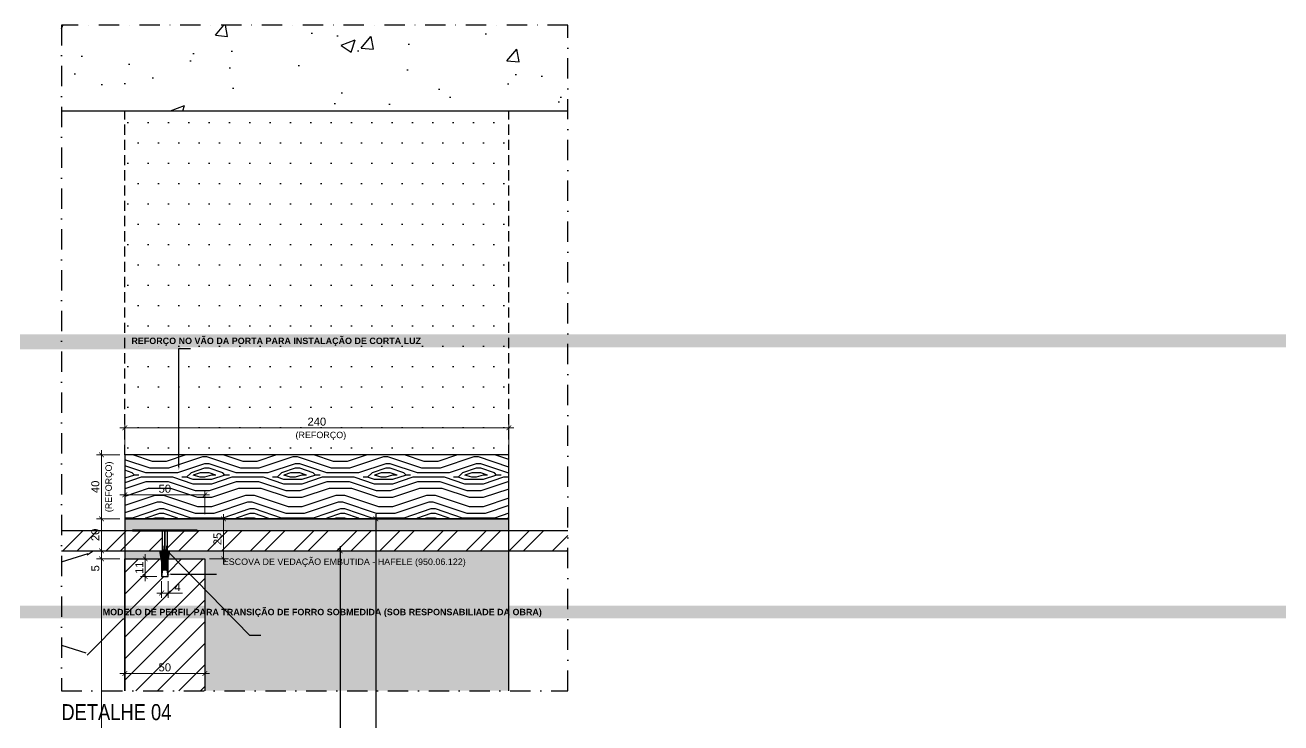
# Model space of a CAD drawing. Header units: millimetres. Extents: x -63251 to 507826, y 5339 to 217512.
# Drawn here: x 113876 to 114660, y 103609 to 104045 of the extents above; entities that cross this region are included whole.
import ezdxf
from ezdxf import colors
from ezdxf.entities.mleader import LeaderData, LeaderLine
from ezdxf.math import Vec2, Vec3

# ---------------------------------------------------------------- set-up
doc = ezdxf.new("R2010")
doc.units = ezdxf.units.MM
doc.header["$PDMODE"] = 3
doc.linetypes.add('TRAÇO 1-1', pattern=[9.525, 6.35, -3.175])
doc.linetypes.add('TRAÇO E PONTO 1-1', pattern=[25.4, 12.7, -6.35, 0, -6.35])
for name, color, linetype in [('_COMENTÁRIOS ARQ', 30, 'Continuous'), ('COTAS', 9, 'Continuous'), ('FERRAGEM', 3, 'Continuous'), ('FERRAGENS', 3, 'Continuous'), ('GESSO', 1, 'Continuous'), ('HACHURA', 21, 'Continuous'), ('MARCENARIA', 4, 'Continuous'), ('PAREDE', 94, 'Continuous'), ('PROJEÇÃO', 8, 'Continuous'), ('TEXTO', 105, 'Continuous'), ('TEXTO TRAÇO PONTO', 105, 'TRAÇO E PONTO 1-1')]:
    doc.layers.add(name, color=color, linetype=linetype)
doc.layers.add('ARQ-COTA', color=12, linetype='Continuous', lineweight=9)
doc.styles.add('1-1', font='arial.ttf', dxfattribs={"height": 0.2})
doc.styles.add('MEDIDA OFICIAL', font='ariblk.ttf')
doc.styles.add('PADRÃO', font='arial.ttf')
doc.styles.add('PADRÃO NEGRITO', font='arialbd.ttf')
doc.styles.add('TITULO', font='swissck.ttf')
doc.dimstyles.new('1-2', dxfattribs={"dimscale": 2, "dimtxt": 2.5, "dimasz": 1.5, "dimexe": 1.5, "dimexo": 1.5, "dimtad": 1, "dimtxsty": 'PADRÃO', "dimblk": 'ARCHTICK', "dimcen": 2.5, "dimdle": 1.5, "dimclrd": 9, "dimclre": 9, "dimclrt": 6, "dimadec": 0, "dimazin": 0, "dimtfac": 1, "dimtmove": 0, "dimatfit": 3, "dimfxl": 1.25, "dimlwd": -1, "dimlwe": -1, "dimarcsym": 0})
doc.dimstyles.new('Med. Ofic.1-2', dxfattribs={"dimscale": 2, "dimtxt": 2.5, "dimasz": 1.5, "dimexe": 1.5, "dimexo": 1.5, "dimtad": 1, "dimtxsty": 'MEDIDA OFICIAL', "dimblk": 'ARCHTICK', "dimcen": 2.5, "dimdle": 1.5, "dimclrd": 9, "dimclre": 9, "dimclrt": 10, "dimadec": 0, "dimazin": 0, "dimtfac": 1, "dimtmove": 0, "dimatfit": 3, "dimfxl": 1.25, "dimlwd": -1, "dimlwe": -1, "dimarcsym": 0})

# ---------------------------------------------------------------- blocks, each defined once
blk = doc.blocks.new('_ArchTick')
at = {"color": 0, "linetype": 'ByBlock', "const_width": 0.15}
blk.add_lwpolyline([(-0.5, -0.5), (0.5, 0.5)], dxfattribs=at)
blk = doc.blocks.new('*D1711')
at = {"layer": 'ARQ-COTA', "color": 9, "transparency": 16777216}
blk.add_line((113935.12, 103639.9), (113991.12, 103639.9), dxfattribs=at)
at = {"layer": 'Defpoints', "color": 0, "transparency": 16777216}
for p in [(113938.12, 103639.9), (113988.12, 103639.9), (113988.12, 103639.9)]:
    blk.add_point(p, dxfattribs=at)
at = {"layer": 'ARQ-COTA', "color": 9, "transparency": 16777216, "xscale": 3, "yscale": 3, "zscale": 3, "rotation": 180}
blk.add_blockref('_ArchTick', (113938.12, 103639.9), dxfattribs=at)
at = {"layer": 'ARQ-COTA', "color": 9, "transparency": 16777216, "xscale": 3, "yscale": 3, "zscale": 3}
blk.add_blockref('_ArchTick', (113988.12, 103639.9), dxfattribs=at)
at = {"layer": 'ARQ-COTA', "color": 6, "transparency": 16777216, "insert": (113963.12, 103643.71), "char_height": 5, "attachment_point": 5, "style": 'PADRÃO'}
blk.add_mtext('50', dxfattribs=at)
blk = doc.blocks.new('*D1712')
at = {"layer": 'ARQ-COTA', "color": 9, "transparency": 16777216}
for p, q in [((113923.52, 103714.51), (113923.52, 103341.08)), ((113935.12, 103711.51), (113920.52, 103711.51)), ((113935.12, 103344.08), (113920.52, 103344.08))]:
    blk.add_line(p, q, dxfattribs=at)
at = {"layer": 'Defpoints', "color": 0, "transparency": 16777216}
for p in [(113938.12, 103711.51), (113923.52, 103344.08), (113938.12, 103344.08)]:
    blk.add_point(p, dxfattribs=at)
at = {"layer": 'ARQ-COTA', "color": 9, "transparency": 16777216, "xscale": 3, "yscale": 3, "zscale": 3}
for p, rotation in [((113923.52, 103711.51), 90), ((113923.52, 103344.08), 270)]:
    blk.add_blockref('_ArchTick', p, dxfattribs=dict(at, rotation=rotation))
at = {"layer": 'ARQ-COTA', "color": 6, "transparency": 16777216, "insert": (113919.72, 103527.8), "char_height": 5, "attachment_point": 5, "rotation": 90, "style": 'PADRÃO'}
blk.add_mtext('2915', dxfattribs=at)
blk = doc.blocks.new('*D1714')
at = {"layer": 'ARQ-COTA', "color": 9, "transparency": 16777216}
for p, q in [((113935.12, 103716.51), (113920.52, 103716.51)), ((113923.52, 103719.51), (113923.52, 103711.51)), ((113935.12, 103711.51), (113920.52, 103711.51)), ((113923.52, 103711.51), (113923.52, 103702.69))]:
    blk.add_line(p, q, dxfattribs=at)
at = {"layer": 'Defpoints', "color": 0, "transparency": 16777216}
for p in [(113938.12, 103716.51), (113923.52, 103711.51), (113938.12, 103711.51)]:
    blk.add_point(p, dxfattribs=at)
at = {"layer": 'ARQ-COTA', "color": 9, "transparency": 16777216, "xscale": 3, "yscale": 3, "zscale": 3}
for p, rotation in [((113923.52, 103716.51), 90), ((113923.52, 103711.51), 270)]:
    blk.add_blockref('_ArchTick', p, dxfattribs=dict(at, rotation=rotation))
at = {"layer": 'ARQ-COTA', "color": 6, "transparency": 16777216, "insert": (113919.73, 103705.6), "char_height": 5, "attachment_point": 5, "rotation": 90, "style": 'PADRÃO'}
blk.add_mtext('5', dxfattribs=at)
blk = doc.blocks.new('*D1715')
at = {"layer": 'ARQ-COTA', "color": 9, "transparency": 16777216}
for p, q in [((113935.12, 103736.51), (113920.52, 103736.51)), ((113923.52, 103713.51), (113923.52, 103739.51)), ((113935.12, 103716.51), (113920.52, 103716.51))]:
    blk.add_line(p, q, dxfattribs=at)
at = {"layer": 'Defpoints', "color": 0, "transparency": 16777216}
for p in [(113923.52, 103736.51), (113938.12, 103736.51), (113938.12, 103716.51)]:
    blk.add_point(p, dxfattribs=at)
at = {"layer": 'ARQ-COTA', "color": 9, "transparency": 16777216, "xscale": 3, "yscale": 3, "zscale": 3}
for p, rotation in [((113923.52, 103736.51), 90), ((113923.52, 103716.51), 270)]:
    blk.add_blockref('_ArchTick', p, dxfattribs=dict(at, rotation=rotation))
at = {"layer": 'ARQ-COTA', "color": 6, "transparency": 16777216, "insert": (113919.72, 103726.51), "char_height": 5, "attachment_point": 5, "rotation": 90, "style": 'PADRÃO'}
blk.add_mtext('20', dxfattribs=at)
blk = doc.blocks.new('*D1716')
at = {"layer": 'ARQ-COTA', "color": 9, "transparency": 16777216}
for p, q in [((113999.87, 103708.51), (113999.87, 103739.51)), ((114001.15, 103736.51), (114002.87, 103736.51)), ((113991.12, 103711.51), (114002.87, 103711.51))]:
    blk.add_line(p, q, dxfattribs=at)
at = {"layer": 'Defpoints', "color": 0, "transparency": 16777216}
for p in [(113998.15, 103736.51), (113999.87, 103736.51), (113988.12, 103711.51)]:
    blk.add_point(p, dxfattribs=at)
at = {"layer": 'ARQ-COTA', "color": 9, "transparency": 16777216, "xscale": 3, "yscale": 3, "zscale": 3}
for p, rotation in [((113999.87, 103736.51), 90), ((113999.87, 103711.51), 270)]:
    blk.add_blockref('_ArchTick', p, dxfattribs=dict(at, rotation=rotation))
at = {"layer": 'ARQ-COTA', "color": 6, "transparency": 16777216, "insert": (113996.07, 103724.01), "char_height": 5, "attachment_point": 5, "rotation": 90, "style": 'PADRÃO'}
blk.add_mtext('25', dxfattribs=at)
blk = doc.blocks.new('*D1717')
at = {"layer": 'ARQ-COTA', "color": 9, "transparency": 16777216}
for p, q in [((113938.12, 103748.95), (113938.12, 103754.53)), ((113988.12, 103739.51), (113988.12, 103754.53)), ((113991.12, 103751.53), (113935.12, 103751.53))]:
    blk.add_line(p, q, dxfattribs=at)
at = {"layer": 'Defpoints', "color": 0, "transparency": 16777216}
for p in [(113938.12, 103751.53), (113938.12, 103745.95), (113988.12, 103736.51)]:
    blk.add_point(p, dxfattribs=at)
at = {"layer": 'ARQ-COTA', "color": 9, "transparency": 16777216, "xscale": 3, "yscale": 3, "zscale": 3, "rotation": 180}
blk.add_blockref('_ArchTick', (113938.12, 103751.53), dxfattribs=at)
at = {"layer": 'ARQ-COTA', "color": 9, "transparency": 16777216, "xscale": 3, "yscale": 3, "zscale": 3}
blk.add_blockref('_ArchTick', (113988.12, 103751.53), dxfattribs=at)
at = {"layer": 'ARQ-COTA', "color": 6, "transparency": 16777216, "insert": (113963.12, 103755.33), "char_height": 5, "attachment_point": 5, "style": 'PADRÃO'}
blk.add_mtext('50', dxfattribs=at)
blk = doc.blocks.new('*D1720')
at = {"layer": 'ARQ-COTA', "color": 9, "transparency": 16777216}
for p, q in [((113935.12, 103776.51), (113920.52, 103776.51)), ((113923.52, 103733.51), (113923.52, 103779.51)), ((113931.22, 103736.51), (113920.52, 103736.51))]:
    blk.add_line(p, q, dxfattribs=at)
at = {"layer": 'Defpoints', "color": 0, "transparency": 16777216}
for p in [(113923.52, 103776.51), (113938.12, 103776.51), (113934.22, 103736.51)]:
    blk.add_point(p, dxfattribs=at)
at = {"layer": 'ARQ-COTA', "color": 9, "transparency": 16777216, "xscale": 3, "yscale": 3, "zscale": 3}
for p, rotation in [((113923.52, 103776.51), 90), ((113923.52, 103736.51), 270)]:
    blk.add_blockref('_ArchTick', p, dxfattribs=dict(at, rotation=rotation))
at = {"layer": 'ARQ-COTA', "color": 6, "transparency": 16777216, "insert": (113919.72, 103756.51), "char_height": 5, "attachment_point": 5, "rotation": 90, "style": 'PADRÃO'}
blk.add_mtext('40', dxfattribs=at)
blk = doc.blocks.new('*D1721')
at = {"layer": 'ARQ-COTA', "color": 9, "transparency": 16777216}
for p, q in [((113935.12, 103793.44), (114181.12, 103793.44)), ((113938.12, 103779.51), (113938.12, 103796.44)), ((114178.12, 103779.51), (114178.12, 103796.44))]:
    blk.add_line(p, q, dxfattribs=at)
at = {"layer": 'Defpoints', "color": 0, "transparency": 16777216}
for p in [(114178.12, 103793.44), (113938.12, 103776.51), (114178.12, 103776.51)]:
    blk.add_point(p, dxfattribs=at)
at = {"layer": 'ARQ-COTA', "color": 9, "transparency": 16777216, "xscale": 3, "yscale": 3, "zscale": 3, "rotation": 180}
blk.add_blockref('_ArchTick', (113938.12, 103793.44), dxfattribs=at)
at = {"layer": 'ARQ-COTA', "color": 9, "transparency": 16777216, "xscale": 3, "yscale": 3, "zscale": 3}
blk.add_blockref('_ArchTick', (114178.12, 103793.44), dxfattribs=at)
at = {"layer": 'ARQ-COTA', "color": 6, "transparency": 16777216, "insert": (114058.12, 103797.24), "char_height": 5, "attachment_point": 5, "style": 'PADRÃO'}
blk.add_mtext('240', dxfattribs=at)
blk = doc.blocks.new('ESCOVA DE VEDAÇÃO')
at = {"layer": 'FERRAGEM'}
blk.add_lwpolyline([(-1.5, -4), (1.5, -4), (2, -0.5, 0.25), (-2, -0.5)], format="xyb", close=True, dxfattribs=at)
at = {"layer": 'FERRAGEM', "color": 8}
for points in [[(-1.04, -4), (-3.04, -16)], [(-0.79, -4), (-2.3, -16)], [(-0.55, -4), (-1.63, -16)], [(-0.35, -4), (-0.96, -16)], [(-0.21, -4), (-0.45, -16)], [(0.08, -4), (0.33, -16)], [(0.35, -4), (0.96, -16)], [(0.55, -4), (1.63, -16)], [(0.79, -4), (2.3, -16)], [(1.04, -4), (3.04, -16)]]:
    blk.add_lwpolyline(points, dxfattribs=at)
blk = doc.blocks.new('*D1123')
at = {"layer": 'ARQ-COTA', "color": 9, "transparency": 16777216}
for p, q in [((113961.12, 103697.5), (113961.12, 103687.16)), ((113965.12, 103697.51), (113965.12, 103687.16)), ((113958.12, 103690.16), (113965.12, 103690.16)), ((113965.12, 103690.16), (113974.08, 103690.16))]:
    blk.add_line(p, q, dxfattribs=at)
at = {"layer": 'Defpoints', "color": 0, "transparency": 16777216}
for p in [(113961.12, 103700.5), (113965.12, 103700.51), (113965.12, 103690.16)]:
    blk.add_point(p, dxfattribs=at)
at = {"layer": 'ARQ-COTA', "color": 9, "transparency": 16777216, "xscale": 3, "yscale": 3, "zscale": 3, "rotation": 180}
blk.add_blockref('_ArchTick', (113961.12, 103690.16), dxfattribs=at)
at = {"layer": 'ARQ-COTA', "color": 9, "transparency": 16777216, "xscale": 3, "yscale": 3, "zscale": 3}
blk.add_blockref('_ArchTick', (113965.12, 103690.16), dxfattribs=at)
at = {"layer": 'ARQ-COTA', "color": 6, "transparency": 16777216, "insert": (113971.1, 103693.91), "char_height": 5, "attachment_point": 5, "style": 'PADRÃO'}
blk.add_mtext('4', dxfattribs=at)
blk = doc.blocks.new('*D1124')
at = {"layer": 'ARQ-COTA', "color": 9, "transparency": 16777216}
for p, q in [((113950.91, 103714.51), (113950.91, 103697.5)), ((113955.94, 103711.51), (113947.91, 103711.51)), ((113958.12, 103700.5), (113947.91, 103700.5))]:
    blk.add_line(p, q, dxfattribs=at)
at = {"layer": 'Defpoints', "color": 0, "transparency": 16777216}
for p in [(113958.94, 103711.51), (113950.91, 103700.5), (113961.12, 103700.5)]:
    blk.add_point(p, dxfattribs=at)
at = {"layer": 'ARQ-COTA', "color": 9, "transparency": 16777216, "xscale": 3, "yscale": 3, "zscale": 3}
for p, rotation in [((113950.91, 103711.51), 90), ((113950.91, 103700.5), 270)]:
    blk.add_blockref('_ArchTick', p, dxfattribs=dict(at, rotation=rotation))
at = {"layer": 'ARQ-COTA', "color": 6, "transparency": 16777216, "insert": (113947.15, 103706.01), "char_height": 5, "attachment_point": 5, "rotation": 90, "style": 'PADRÃO'}
blk.add_mtext('11', dxfattribs=at)
blk = doc.blocks.new('*D1125')
at = {"layer": 'COTAS', "color": 9, "transparency": 16777216}
for p, q in [((114069.64, 103716.51), (114069.64, 103716.51)), ((114069.64, 103339.08), (114069.64, 103339.08))]:
    blk.add_line(p, q, dxfattribs=at)
at = {"layer": 'COTAS', "color": 9, "linetype": 'Continuous', "transparency": 16777216}
blk.add_line((114072.64, 103719.51), (114072.64, 103336.08), dxfattribs=at)
at = {"layer": 'Defpoints', "color": 0, "transparency": 16777216}
for p in [(114072.64, 103716.51), (114072.64, 103339.08), (114072.64, 103339.08)]:
    blk.add_point(p, dxfattribs=at)
at = {"layer": 'COTAS', "color": 9, "transparency": 16777216, "xscale": 3, "yscale": 3, "zscale": 3}
for p, rotation in [((114072.64, 103716.51), 90), ((114072.64, 103339.08), 270)]:
    blk.add_blockref('_ArchTick', p, dxfattribs=dict(at, rotation=rotation))
at = {"layer": 'COTAS', "color": 10, "transparency": 16777216, "insert": (114068.81, 103527.8), "char_height": 5, "attachment_point": 5, "rotation": 90, "style": 'MEDIDA OFICIAL'}
blk.add_mtext('2925', dxfattribs=at)
blk = doc.blocks.new('*D1126')
at = {"layer": 'COTAS', "color": 9, "linetype": 'Continuous', "transparency": 16777216}
blk.add_line((114094.96, 103739.51), (114094.96, 103336.08), dxfattribs=at)
at = {"layer": 'Defpoints', "color": 0, "transparency": 16777216}
for p in [(114094.96, 103736.51), (114094.96, 103339.08), (114094.96, 103339.08)]:
    blk.add_point(p, dxfattribs=at)
at = {"layer": 'COTAS', "color": 9, "transparency": 16777216, "xscale": 3, "yscale": 3, "zscale": 3}
for p, rotation in [((114094.96, 103736.51), 90), ((114094.96, 103339.08), 270)]:
    blk.add_blockref('_ArchTick', p, dxfattribs=dict(at, rotation=rotation))
at = {"layer": 'COTAS', "color": 10, "transparency": 16777216, "insert": (114091.13, 103537.8), "char_height": 5, "attachment_point": 5, "rotation": 90, "style": 'MEDIDA OFICIAL'}
blk.add_mtext('2945', dxfattribs=at)

msp = doc.modelspace()

# ---------------------------------------------------------------- hatches: boundary and pattern name
at = {"layer": 'FERRAGENS', "true_color": 0x939598}
h = msp.add_hatch(color=252, dxfattribs=at)
h.dxf.hatch_style = 1
h.paths.add_polyline_path([(113962.121, 103719.509), (113962.121, 103717.009), (113962.871, 103717.009), (113962.871, 103729.009), (113942.871, 103729.009), (113942.871, 103729.509), (113983.371, 103729.509), (113983.371, 103729.009), (113963.371, 103729.009), (113963.371, 103717.009), (113964.121, 103717.009), (113964.121, 103719.509), (113964.621, 103719.509), (113964.621, 103716.509), (113961.621, 103716.509), (113961.621, 103719.509)])
at = {"layer": 'HACHURA'}
h = msp.add_hatch(dxfattribs=at)
h.set_pattern_fill('AR-CONC', color=21, scale=0.5)
h.set_pattern_definition([(50, (53780.89, -2e-09), (91.092334, -7.969543), [9.525, -104.775]), (355, (53780.89, -2e-09), (-17.62171, 95.52842), [7.62, -83.82029]), (100.451445, (53788.48, -0.66), (73.470624, 87.558876), [8.095004, -89.04512]), (46.1842, (53780.89, 25.4), (135.53952, -21.02116), [14.2875, -157.1625]), (96.63556, (53792.19, 23.65), (118.70207, 123.71306), [12.14251, -133.5678]), (351.18415, (53780.89, 25.4), (118.70207, 123.71306), [11.42998, -125.72987]), (21, (53793.59, 19.05), (75.807196, -51.1326), [9.525, -104.775]), (326, (53793.59, 19.05), (30.901014, 92.09398), [7.62, -83.82]), (71.451445, (53799.91, 14.79), (106.70821, 40.961384), [8.095004, -89.04497]), (37.5, (53780.89, -2e-09), (1.544302, 42.277519), [0, -82.804, 0, -85.09, 0, -84.1375]), (7.5, (53780.89, -2e-09), (33.409831, 50.090287), [0, -48.514, 0, -80.899, 0, -32.0675]), (327.5, (53752.57, -2e-09), (67.795298, -2.864372), [0, -31.75, 0, -99.06, 0, -131.445]), (317.5, (53739.87, -2e-09), (74.06459, 12.713246), [0, -41.275, 0, -65.786, 0, -93.345])])
h.paths.add_polyline_path([(113898.494, 104044.981), (113898.494, 103991.509), (114214.999, 103991.509), (114214.999, 104044.981)])
at = {"layer": 'HACHURA', "true_color": 0x636466}
h = msp.add_hatch(dxfattribs=at)
h.set_pattern_fill('PATRON00077', color=251, scale=40, angle=135, pattern_type=2)
h.set_pattern_definition([(135, (53868.338, -5469.982), (-56.568542, 4e-15), [2, -38]), (225, (53847.125, -5468.57), (-7e-15, -56.568542), [4, -36]), (180, (53855.61, -5471.397), (-28.284271, -28.284271), [2.828, -8.484, 2.828, -5.656, 19.8, -16.9725425]), (180, (53871.166, -5469.982), (-28.284271, -28.284271), [2.8284, -5.6568, 2.8284, -45.2549425]), (180, (53858.438, -5462.91), (-28.284271, -28.284271), [2.8284, -53.740142]), (180, (53857.024, -5458.67), (-28.284271, -28.284271), [2.8284, -53.740142]), (180, (53858.438, -5465.74), (-28.284271, -28.284271), [2.8284, -53.740142]), (180, (53858.438, -5468.568), (-28.284271, -28.284271), [5.6568, -50.911742]), (180, (53830.154, -5482.71), (-28.284271, -28.284271), [5.6568, -50.911742]), (180, (53859.853, -5472.81), (-28.284271, -28.284271), [11.3136, -45.254942]), (180, (53859.853, -5475.64), (-28.284271, -28.284271), [11.3136, -45.254942]), (180, (53832.983, -5465.74), (-28.284271, -28.284271), [11.3136, -45.254942]), (180, (53858.438, -5479.882), (-28.284271, -28.284271), [8.48528, -48.083262]), (180, (53859.853, -5489.781), (-28.284271, -28.284271), [8.48528, -48.083262]), (180, (53859.853, -5484.125), (-28.284271, -28.284271), [8.48528, -48.083262]), (180, (53832.983, -5474.225), (-28.284271, -28.284271), [14.142136, -42.426406]), (180, (53834.397, -5478.468), (-28.284271, -28.284271), [14.142136, -42.426406]), (180, (53838.64, -5468.568), (-28.284271, -28.284271), [19.79899, -36.769553]), (161.565051, (53862.681, -5469.982), (-28.2842713, 28.2842712), [4.472136, -84.970583]), (161.565051, (53848.539, -5472.811), (-28.2842713, 28.2842712), [4.472136, -84.970583]), (161.565051, (53852.782, -5471.397), (-28.2842713, 28.2842712), [4.472136, -84.970583]), (161.565051, (53866.924, -5468.568), (-28.2842713, 28.2842712), [8.944272, -80.498447]), (161.565051, (53848.539, -5475.64), (-28.2842713, 28.2842712), [13.416408, -76.026311]), (161.565051, (53849.953, -5479.882), (-28.2842713, 28.2842712), [17.888544, -71.554175]), (161.565051, (53851.367, -5484.125), (-28.2842713, 28.2842712), [17.888544, -71.554175]), (161.565051, (53847.125, -5496.853), (-28.2842713, 28.2842712), [17.888544, -71.554175]), (161.565051, (53849.953, -5494.024), (-28.2842713, 28.2842712), [22.36068, -67.082039]), (161.565051, (53851.367, -5489.781), (-28.2842713, 28.2842712), [22.36068, -67.082039]), (198.434949, (53852.782, -5468.568), (-28.2842712, -28.2842712), [4.472136, -84.970583]), (198.434949, (53859.853, -5469.982), (-28.2842712, -28.2842712), [4.472136, -84.970583]), (198.434949, (53868.338, -5469.982), (-28.2842712, -28.2842712), [8.944272, -80.498447]), (198.434949, (53855.61, -5465.74), (-28.2842712, -28.2842712), [8.944272, -80.498447]), (198.434949, (53872.58, -5471.397), (-28.2842712, -28.2842712), [13.416408, -76.026311]), (198.434949, (53875.409, -5474.225), (-28.2842712, -28.2842712), [17.888544, -71.554175]), (198.434949, (53848.539, -5450.183), (-28.2842712, -28.2842712), [17.888544, -71.554175]), (198.434949, (53855.61, -5462.911), (-28.2842712, -28.2842712), [17.888544, -71.554175]), (198.434949, (53852.782, -5454.426), (-28.2842712, -28.2842712), [22.36068, -67.082039]), (198.434949, (53854.196, -5458.669), (-28.2842712, -28.2842712), [22.36068, -67.082039])])
h.paths.add_polyline_path([(113938.121, 103776.509), (113938.121, 103736.509), (114178.121, 103736.509), (114178.121, 103776.509)])
at = {"layer": 'HACHURA', "true_color": 0xba9673}
h = msp.add_hatch(color=33, dxfattribs=at)
h.dxf.hatch_style = 1
h.paths.add_polyline_path([(113938.121, 103736.509), (114178.121, 103736.509), (114178.121, 103729.009), (113983.371, 103729.009), (113983.371, 103729.509), (113942.871, 103729.509), (113942.871, 103729.009), (113938.121, 103729.009)])
h.paths.add_polyline_path([(114178.121, 103629.123), (113988.121, 103629.123), (113988.121, 103711.51), (113938.121, 103711.509), (113938.121, 103716.509), (114178.121, 103716.509)])
at = {"layer": 'HACHURA'}
h = msp.add_hatch(dxfattribs=at)
h.set_pattern_fill('ANSI32', color=8, scale=2)
h.set_pattern_definition([(45, (70109.159, 78488.38), (-13.470384, 13.470384), []), (45, (70118.14, 78488.38), (-13.470384, 13.470384), [])])
h.paths.add_polyline_path([(113898.494, 103729.009), (113898.494, 103716.509), (113961.621, 103716.509), (113961.621, 103729.009)])
h = msp.add_hatch(dxfattribs=at)
h.set_pattern_fill('ANSI32', color=8, scale=2)
h.set_pattern_definition([(45, (53755.409, -5469.225), (-13.4703842, 13.4703842), []), (45, (53764.39, -5469.225), (-13.4703842, 13.4703842), [])])
h.paths.add_polyline_path([(114214.999, 103729.009), (114214.999, 103716.509), (113964.621, 103716.509), (113964.621, 103729.009)])
at = {"layer": 'HACHURA', "ltscale": 0.3}
h = msp.add_hatch(dxfattribs=at)
h.set_pattern_fill('LEGNO5', color=21, scale=125, angle=90, pattern_type=2)
h.set_pattern_definition([(63.4349, (44445.135, 1.96), (-125.000164, -124.999895), [16.7705, -262.738]), (14.5742, (44452.635, 16.9589), (-3375.00027608, -874.99911146), [64.578, -6393.21775]), (342.4744, (44390.135, 33.209), (1999.9996141, -625.00103354), [24.90612, -2465.70125]), (45, (44413.885, 25.71), (4e-14, 125.00004), [31.81975, -144.95687]), (0, (44436.39, 48.21), (125, 125), [23.75, -101.25]), (39.0939, (44460.135, 48.209), (1374.99923876, 1125.00100392), [51.53887, -2525.40225]), (0, (44500.14, 80.71), (125, 125), [15, -110]), (17.5256, (44390.135, 80.709), (-1999.9996141, -625.00103354), [24.90612, -2465.70125]), (33.6901, (44413.885, 88.21), (-249.999945, -125.000167), [27.04162, -423.65225]), (69.7751, (44436.385, 103.209), (500.00104195, 1374.99965804), [25.31062, -2505.7465])])
h.paths.add_polyline_path([(113898.494, 103716.509), (113898.494, 103629.123), (113938.121, 103629.123), (113938.121, 103716.509)])
at = {"layer": 'PROJEÇÃO', "linetype": 'TRAÇO 1-1'}
h = msp.add_hatch(dxfattribs=at)
h.set_pattern_fill('DOTS', color=8, scale=8)
h.set_pattern_definition([(0, (53875.409, -5451.725), (6.35, 12.7), [0, -12.7])])
h.paths.add_polyline_path([(114178.121, 103991.509), (113938.121, 103991.509), (113938.121, 103776.509), (114178.121, 103776.509)])
h = msp.add_hatch(dxfattribs=at)
h.set_pattern_fill('ANSI31', color=8, scale=3)
h.set_pattern_definition([(45, (53875.409, -5459.225), (-6.7351921, 6.7351921), [])])
h.paths.add_polyline_path([(113938.121, 103629.123), (113938.121, 103711.509), (113961.121, 103711.509), (113961.121, 103700.505), (113965.121, 103700.505), (113965.121, 103711.509), (113988.121, 103711.509), (113988.121, 103629.123)])

# ---------------------------------------------------------------- linework, layer by layer
at = {"layer": 'FERRAGEM'}
msp.add_lwpolyline([(113938.121, 103736.509), (114178.121, 103736.509), (114178.121, 103776.509), (113938.121, 103776.509)], close=True, dxfattribs=at)
at = {"layer": 'FERRAGENS'}
msp.add_lwpolyline([(113961.621, 103719.509), (113961.621, 103716.509), (113963.621, 103716.509), (113964.621, 103716.509), (113964.621, 103719.509), (113964.121, 103719.509), (113964.121, 103717.009), (113963.371, 103717.009), (113963.371, 103729.009), (113983.371, 103729.009), (113983.371, 103729.509), (113942.871, 103729.509), (113942.871, 103729.009), (113962.871, 103729.009), (113962.871, 103717.009), (113962.121, 103717.009), (113962.121, 103719.509)], close=True, dxfattribs=at)
at = {"layer": 'GESSO', "color": 1}
for points in [[(113898.494, 103716.509), (113961.621, 103716.509), (113961.621, 103729.009), (113898.494, 103729.009)], [(114214.999, 103729.009), (113964.621, 103729.009), (113964.621, 103716.509), (114214.999, 103716.509)]]:
    msp.add_lwpolyline(points, dxfattribs=at)
at = {"layer": 'MARCENARIA'}
for points in [[(114178.121, 103629.123), (114178.121, 103736.509), (113938.121, 103736.509), (113938.121, 103629.123)], [(113938.121, 103629.123), (113938.121, 103711.509), (113961.121, 103711.509), (113961.121, 103700.505), (113965.121, 103700.505), (113965.121, 103711.509), (113988.121, 103711.509), (113988.121, 103629.123)]]:
    msp.add_lwpolyline(points, dxfattribs=at)
at = {"layer": 'PAREDE'}
msp.add_lwpolyline([(113898.494, 103991.509), (114214.999, 103991.509)], dxfattribs=at)
at = {"layer": 'PROJEÇÃO', "color": 8, "linetype": 'TRAÇO 1-1'}
for p, q in [((113938.121, 103776.509), (113938.121, 103991.509)), ((114178.121, 103776.509), (114178.121, 103991.509))]:
    msp.add_line(p, q, dxfattribs=at)
at = {"layer": 'TEXTO TRAÇO PONTO'}
msp.add_lwpolyline([(114214.999, 103629.123), (114214.999, 104044.981), (113898.494, 104044.981), (113898.494, 103629.123)], close=True, dxfattribs=at)

# ---------------------------------------------------------------- block references
at = {"layer": '_COMENTÁRIOS ARQ', "rotation": 180}
msp.add_blockref('ESCOVA DE VEDAÇÃO', (113963.121, 103700.505), dxfattribs=at)

# ---------------------------------------------------------------- texts
at = {"layer": 'TEXTO', "color": 1, "insert": (113898.494, 103610.623), "char_height": 10, "width": 220.061, "attachment_point": 7, "style": 'TITULO'}
msp.add_mtext('DETALHE 04', dxfattribs=at)

# ---------------------------------------------------------------- dimensions: what is measured, and where the dimension line sits
at = {"layer": 'ARQ-COTA'}
for base, p1, p2, angle, picture, middle in [((113938.121, 103751.528), (113988.121, 103736.509), (113938.121, 103745.95), 180, '*D1717', (113963.121, 103755.331)), ((113923.521, 103736.509), (113938.121, 103716.509), (113938.121, 103736.509), 90, '*D1715', (113919.718, 103726.509)), ((113999.869, 103736.509), (113988.121, 103711.509), (113998.153, 103736.509), 90, '*D1716', (113996.066, 103724.009)), ((113923.521, 103711.509), (113938.121, 103716.509), (113938.121, 103711.509), 90, '*D1714', (113919.728, 103705.602)), ((113950.908, 103700.505), (113958.939, 103711.505), (113961.121, 103700.505), 270, '*D1124', (113947.148, 103706.005)), ((113965.121, 103690.162), (113961.121, 103700.505), (113965.121, 103700.505), 180, '*D1123', (113971.101, 103693.912)), ((113988.121, 103639.903), (113938.121, 103639.903), (113988.121, 103639.903), 180, '*D1711', (113963.121, 103643.705))]:
    dim = msp.add_linear_dim(base=base, p1=p1, p2=p2, angle=angle, dimstyle='1-2', dxfattribs=at)
    dim.commit()
    dim.dimension.update_dxf_attribs({"geometry": picture, "text_midpoint": middle})
dim = msp.add_linear_dim(base=(113923.521, 103344.082), p1=(113938.121, 103711.509), p2=(113938.121, 103344.082), angle=90, text='2915', dimstyle='1-2', dxfattribs=at)
dim.commit()
dim.dimension.update_dxf_attribs({"geometry": '*D1712', "text_midpoint": (113919.718, 103527.796)})
at = {"layer": 'COTAS'}
for base, p1, p2, text, picture, middle in [((114094.963, 103339.082), (114094.963, 103736.509), (114094.963, 103339.082), '2945', '*D1126', (114091.128, 103537.796)), ((114072.643, 103339.082), (114072.643, 103716.509), (114072.643, 103339.082), '2925', '*D1125', (114068.808, 103527.796))]:
    dim = msp.add_linear_dim(base=base, p1=p1, p2=p2, angle=90, text=text, dimstyle='Med. Ofic.1-2', dxfattribs=at)
    dim.commit()
    dim.dimension.update_dxf_attribs({"geometry": picture, "text_midpoint": middle})

# ---------------------------------------------------------------- leaders
at = {"layer": 'COTAS', "ltscale": 0.4}
ml = msp.add_multileader_mtext('Standard', dxfattribs=at)
ml.set_content('BIT 5x5mm', color=105, style='1-1')
ml.set_leader_properties(color=256, linetype='ByLayer', lineweight=-1)
ml.build(insert=Vec2(0, 0))
ml.multileader.update_dxf_attribs({"text_left_attachment_type": 2, "text_right_attachment_type": 2, "dogleg_length": 0.36, "arrow_head_size": 2, "scale": 20})
ctx = ml.context
ctx.base_point, ctx.scale, ctx.arrow_head_size, ctx.landing_gap_size, ctx.plane_origin = Vec3(112929.352, 103918.822), 20, 2, 4, Vec3(112860.376, 103885.611)
ctx.left_attachment, ctx.right_attachment = 2, 2
notes = []
notes.append((ctx, [(0, (1, 1, 0), (112919.293, 103918.822), (1, 0), 10.059, [(0, [(112919.302, 103904.664)], 0, [])])]))
ctx.mtext.insert, ctx.mtext.width, ctx.mtext.flow_direction = Vec3(112933.352, 103920.856), 80.51012, 5
ml = msp.add_multileader_mtext('Standard', dxfattribs=at)
ml.set_content('BIT 5x5mm', color=105, style='1-1')
ml.set_leader_properties(color=256, linetype='ByLayer', lineweight=-1)
ml.build(insert=Vec2(0, 0))
ml.multileader.update_dxf_attribs({"text_left_attachment_type": 2, "text_right_attachment_type": 2, "dogleg_length": 0.36, "arrow_head_size": 2, "scale": 20})
ctx = ml.context
ctx.base_point, ctx.scale, ctx.arrow_head_size, ctx.landing_gap_size, ctx.plane_origin = Vec3(113405.116, 103917.698), 20, 2, 4, Vec3(113468.732, 103909.115)
ctx.left_attachment, ctx.right_attachment = 2, 2
notes.append((ctx, [(0, (1, 1, 0), (113450.97, 103917.698), (-1, 0), 10.059, [(0, [(113450.955, 103904.664)], 0, [])])]))
ctx.mtext.insert, ctx.mtext.width, ctx.mtext.flow_direction = Vec3(113409.116, 103919.732), 80.51012, 5
ml = msp.add_multileader_mtext('Standard', dxfattribs=at)
ml.set_content('ESCOVA DE VEDAÇÃO EMBUTIDA - HAFELE (950.06.122)', color=105, style='1-1')
ml.set_leader_properties(color=256, linetype='ByLayer', lineweight=-1)
ml.build(insert=Vec2(0, 0))
ml.multileader.update_dxf_attribs({"text_left_attachment_type": 2, "text_right_attachment_type": 2, "dogleg_length": 0.36, "arrow_head_size": 2, "scale": 20})
ctx = ml.context
ctx.base_point, ctx.scale, ctx.arrow_head_size, ctx.landing_gap_size, ctx.plane_origin = Vec3(113995.321, 103701.975), 20, 2, 4, Vec3(113929.205, 103730.724)
ctx.left_attachment, ctx.right_attachment = 2, 2
notes.append((ctx, [(0, (1, 1, 0), (113988.121, 103701.975), (1, 0), 7.2, [(0, [(113965.121, 103701.975)], 0, [])])]))
ctx.mtext.insert, ctx.mtext.width, ctx.mtext.flow_direction = Vec3(113999.321, 103711.737), 59.99595, 5
ml = msp.add_multileader_mtext('Standard', dxfattribs=at)
ml.set_content('Bit 5 x 5 mm ', color=105, style='1-1')
ml.set_leader_properties(color=256, linetype='ByLayer', lineweight=-1)
ml.build(insert=Vec2(0, 0))
ml.multileader.update_dxf_attribs({"text_left_attachment_type": 2, "text_right_attachment_type": 2, "dogleg_length": 0.36, "arrow_head_size": 2, "scale": 20})
ctx = ml.context
ctx.base_point, ctx.scale, ctx.arrow_head_size, ctx.landing_gap_size, ctx.plane_origin = Vec3(113458.475, 103642.641), 20, 2, 4, Vec3(113351.203, 103711.391)
ctx.left_attachment, ctx.right_attachment = 2, 2
notes.append((ctx, [(0, (1, 1, 0), (113451.275, 103642.641), (1, 0), 7.2, [(0, [(113451.29, 103671.785)], 0, [])])]))
ctx.mtext.insert, ctx.mtext.width, ctx.mtext.flow_direction = Vec3(113462.475, 103644.675), 80.51012, 5
for ctx, leaders in notes:
    for number, flags, end, landing, length, lines in leaders:
        leader = LeaderData()
        leader.index, (leader.has_last_leader_line, leader.has_dogleg_vector, leader.attachment_direction) = number, flags
        leader.last_leader_point, leader.dogleg_vector, leader.dogleg_length = Vec3(end), Vec3(landing), length
        for number, points, colour, breaks in lines:
            line = LeaderLine()
            line.index, line.vertices, line.color, line.breaks = number, Vec3.list(points), colors.encode_raw_color(colour), breaks
            leader.lines.append(line)
        ctx.leaders.append(leader)

# ---------------------------------------------------------------- next in the draw order: leaders
ml = msp.add_multileader_mtext('Standard', dxfattribs=at)
ml.set_content('{\\fArial|b1|i0|c0|p34;REFORÇO NO VÃO DA PORTA PARA INSTALAÇÃO DE CORTA LUZ}', color=105, style='1-1')
ml.set_leader_properties(color=256, linetype='ByLayer', lineweight=-1)
ml.build(insert=Vec2(0, 0))
ml.multileader.update_dxf_attribs({"text_left_attachment_type": 2, "text_right_attachment_type": 2, "dogleg_length": 0.36, "arrow_head_size": 2, "scale": 20})
ctx = ml.context
ctx.base_point, ctx.scale, ctx.arrow_head_size, ctx.landing_gap_size, ctx.plane_origin = Vec3(113979.116, 103842.912), 20, 2, 4, Vec3(114106.052, 103840.678)
ctx.left_attachment, ctx.right_attachment, ctx.text_align_type = 2, 2, 1
notes = []
notes.append((ctx, [(1, (1, 1, 0), (113971.916, 103842.912), (1, 0), 7.2, [(1, [(113971.916, 103767.113)], 0, [])])]))
ctx.mtext.insert, ctx.mtext.width, ctx.mtext.alignment, ctx.mtext.flow_direction = Vec3(114032.728, 103849.734), 101.4372, 2, 5
ctx.mtext.has_bg_fill, ctx.mtext.bg_color, ctx.mtext.bg_scale_factor, ctx.mtext.bg_transparency, ctx.mtext.use_window_bg_color = 1, -1023563609, 1.5, 0, 0
ml = msp.add_multileader_mtext('Standard', dxfattribs=at)
ml.set_content('{\\fArial|b1|i0|c0|p34;MODELO DE PERFIL PARA TRANSIÇÃO DE FORRO SOBMEDIDA (\\C10;SOB RESPONSABILIADE DA OBRA\\C105;)}', color=105, style='1-1')
ml.set_leader_properties(color=256, linetype='ByLayer', lineweight=-1)
ml.build(insert=Vec2(0, 0))
ml.multileader.update_dxf_attribs({"text_left_attachment_type": 2, "text_right_attachment_type": 2, "dogleg_length": 0.36, "arrow_head_size": 2, "scale": 20})
ctx = ml.context
ctx.base_point, ctx.scale, ctx.arrow_head_size, ctx.landing_gap_size, ctx.plane_origin = Vec3(114023.159, 103663.8), 20, 2, 4, Vec3(113949.842, 103698.909)
ctx.left_attachment, ctx.right_attachment, ctx.text_align_type = 2, 2, 1
notes.append((ctx, [(0, (1, 1, 0), (114015.959, 103663.8), (1, 0), 7.2, [(0, [(113964.621, 103716.509)], 0, [])])]))
ctx.mtext.insert, ctx.mtext.width, ctx.mtext.alignment, ctx.mtext.flow_direction = Vec3(114061.492, 103680.316), 69.38449, 2, 5
ctx.mtext.has_bg_fill, ctx.mtext.bg_color, ctx.mtext.bg_scale_factor, ctx.mtext.bg_transparency, ctx.mtext.use_window_bg_color = 1, -1023563609, 1.5, 0, 0
for ctx, leaders in notes:
    for number, flags, end, landing, length, lines in leaders:
        leader = LeaderData()
        leader.index, (leader.has_last_leader_line, leader.has_dogleg_vector, leader.attachment_direction) = number, flags
        leader.last_leader_point, leader.dogleg_vector, leader.dogleg_length = Vec3(end), Vec3(landing), length
        for number, points, colour, breaks in lines:
            line = LeaderLine()
            line.index, line.vertices, line.color, line.breaks = number, Vec3.list(points), colors.encode_raw_color(colour), breaks
            leader.lines.append(line)
        ctx.leaders.append(leader)

# ---------------------------------------------------------------- next in the draw order: texts
at = {"layer": 'COTAS', "color": 10, "insert": (114060.621, 103790.938), "char_height": 4, "width": 99.12947, "attachment_point": 2, "style": 'PADRÃO NEGRITO'}
msp.add_mtext('{\\fArial|b0|i0|c0|p34;\\C6;(REFORÇO)}', dxfattribs=at)
at = {"layer": 'COTAS', "color": 10, "insert": (113926.021, 103756.509), "char_height": 4, "width": 99.12947, "attachment_point": 2, "rotation": 90, "style": 'PADRÃO NEGRITO'}
msp.add_mtext('{\\fArial|b0|i0|c0|p34;\\C6;(REFORÇO)}', dxfattribs=at)

# ---------------------------------------------------------------- next in the draw order: dimensions: what is measured, and where the dimension line sits
at = {"layer": 'ARQ-COTA'}
dim = msp.add_linear_dim(base=(114178.121, 103793.438), p1=(113938.121, 103776.509), p2=(114178.121, 103776.509), dimstyle='1-2', dxfattribs=at)
dim.commit()
dim.dimension.update_dxf_attribs({"geometry": '*D1721', "text_midpoint": (114058.121, 103797.241)})
dim = msp.add_linear_dim(base=(113923.521, 103776.509), p1=(113934.217, 103736.509), p2=(113938.121, 103776.509), angle=90, dimstyle='1-2', dxfattribs=at)
dim.commit()
dim.dimension.update_dxf_attribs({"geometry": '*D1720', "text_midpoint": (113919.718, 103756.509)})

# ---------------------------------------------------------------- next in the draw order: leaders
at = {"layer": 'COTAS', "ltscale": 0.4}
ml = msp.add_multileader_mtext('Standard', dxfattribs=at)
ml.set_content('PIVÔ LATERAL CIR-16 ECLISSE', color=105, style='1-1')
ml.set_leader_properties(color=256, linetype='ByLayer', lineweight=-1)
ml.build(insert=Vec2(0, 0))
ml.multileader.update_dxf_attribs({"text_left_attachment_type": 2, "text_right_attachment_type": 2, "dogleg_length": 0.36, "arrow_head_size": 2, "scale": 20})
ctx = ml.context
ctx.base_point, ctx.scale, ctx.arrow_head_size, ctx.landing_gap_size, ctx.plane_origin = Vec3(113284.608, 103807.978), 20, 2, 4, Vec3(113375.886, 103868.312)
ctx.left_attachment, ctx.right_attachment = 2, 2
notes = []
notes.append((ctx, [(0, (1, 1, 0), (113358.124, 103807.978), (-1, 0), 7.2, [(0, [(113358.109, 103877.697)], 0, [])])]))
ctx.mtext.insert, ctx.mtext.width, ctx.mtext.flow_direction = Vec3(113288.608, 103813.884), 80.51012, 5
ml = msp.add_multileader_mtext('Standard', dxfattribs=at)
ml.set_content('ACABAMENTO EM {\\fArial|b1|i0|c0|p34;LÂMINAS NATURAIS DE CARVALHO EUROPEU}', color=105, style='1-1')
ml.set_leader_properties(color=256, linetype='ByLayer', lineweight=-1)
ml.build(insert=Vec2(0, 0))
ml.multileader.update_dxf_attribs({"text_left_attachment_type": 2, "text_right_attachment_type": 2, "dogleg_length": 0.36, "arrow_head_size": 2, "scale": 20})
ctx = ml.context
ctx.base_point, ctx.scale, ctx.arrow_head_size, ctx.landing_gap_size, ctx.plane_origin = Vec3(112998.797, 103750.137), 20, 2, 4, Vec3(113050.528, 103837.323)
ctx.left_attachment, ctx.right_attachment = 2, 2
notes.append((ctx, [(1, (1, 1, 0), (112991.597, 103750.137), (1, 0), 7.2, [(0, [(112991.597, 103859.675)], 0, [])])]))
ctx.mtext.insert, ctx.mtext.width, ctx.mtext.flow_direction = Vec3(113002.797, 103756.057), 104.28206, 5
ml = msp.add_multileader_mtext('Standard', dxfattribs=at)
ml.set_content('PUXADOR CAVA', color=105, style='1-1')
ml.set_leader_properties(color=256, linetype='ByLayer', lineweight=-1)
ml.build(insert=Vec2(0, 0))
ml.multileader.update_dxf_attribs({"text_left_attachment_type": 2, "text_right_attachment_type": 2, "dogleg_length": 0.36, "arrow_head_size": 2, "scale": 20})
ctx = ml.context
ctx.base_point, ctx.scale, ctx.arrow_head_size, ctx.landing_gap_size, ctx.plane_origin = Vec3(113033.758, 103804.938), 20, 2, 4, Vec3(112967.641, 103860.07)
ctx.left_attachment, ctx.right_attachment = 2, 2
notes.append((ctx, [(0, (1, 1, 0), (113026.558, 103804.938), (1, 0), 7.2, [(0, [(113026.573, 103859.675)], 0, [])])]))
ctx.mtext.insert, ctx.mtext.width, ctx.mtext.flow_direction = Vec3(113037.758, 103807.007), 80.51012, 5
for ctx, leaders in notes:
    for number, flags, end, landing, length, lines in leaders:
        leader = LeaderData()
        leader.index, (leader.has_last_leader_line, leader.has_dogleg_vector, leader.attachment_direction) = number, flags
        leader.last_leader_point, leader.dogleg_vector, leader.dogleg_length = Vec3(end), Vec3(landing), length
        for number, points, colour, breaks in lines:
            line = LeaderLine()
            line.index, line.vertices, line.color, line.breaks = number, Vec3.list(points), colors.encode_raw_color(colour), breaks
            leader.lines.append(line)
        ctx.leaders.append(leader)

# ---------------------------------------------------------------- next in the draw order: leaders
ml = msp.add_multileader_mtext('Standard', dxfattribs=at)
ml.set_content('{\\fArial|b1|i0|c0|p34;GAXETA COM COR CARVALHO EUROPEU}', color=105, style='1-1')
ml.set_leader_properties(color=256, linetype='ByLayer', lineweight=-1)
ml.build(insert=Vec2(0, 0))
ml.multileader.update_dxf_attribs({"text_left_attachment_type": 2, "text_right_attachment_type": 2, "dogleg_length": 0.36, "arrow_head_size": 2, "scale": 20})
ctx = ml.context
ctx.base_point, ctx.scale, ctx.arrow_head_size, ctx.landing_gap_size, ctx.plane_origin = Vec3(113447.247, 103839.58), 20, 2, 4, Vec3(113332.775, 103927.24)
ctx.left_attachment, ctx.right_attachment, ctx.text_align_type = 2, 2, 1
notes = []
notes.append((ctx, [(0, (1, 1, 0), (113440.047, 103839.58), (1, 0), 7.2, [(0, [(113428.95, 103873.675)], 0, [])])]))
ctx.mtext.insert, ctx.mtext.width, ctx.mtext.alignment, ctx.mtext.flow_direction = Vec3(113473.82, 103848.383), 49.71295, 2, 5
ctx.mtext.has_bg_fill, ctx.mtext.bg_color, ctx.mtext.bg_scale_factor, ctx.mtext.bg_transparency, ctx.mtext.use_window_bg_color = 1, -1023563609, 1.5, 0, 0
for ctx, leaders in notes:
    for number, flags, end, landing, length, lines in leaders:
        leader = LeaderData()
        leader.index, (leader.has_last_leader_line, leader.has_dogleg_vector, leader.attachment_direction) = number, flags
        leader.last_leader_point, leader.dogleg_vector, leader.dogleg_length = Vec3(end), Vec3(landing), length
        for number, points, colour, breaks in lines:
            line = LeaderLine()
            line.index, line.vertices, line.color, line.breaks = number, Vec3.list(points), colors.encode_raw_color(colour), breaks
            leader.lines.append(line)
        ctx.leaders.append(leader)

doc.saveas('drawing.dxf')
